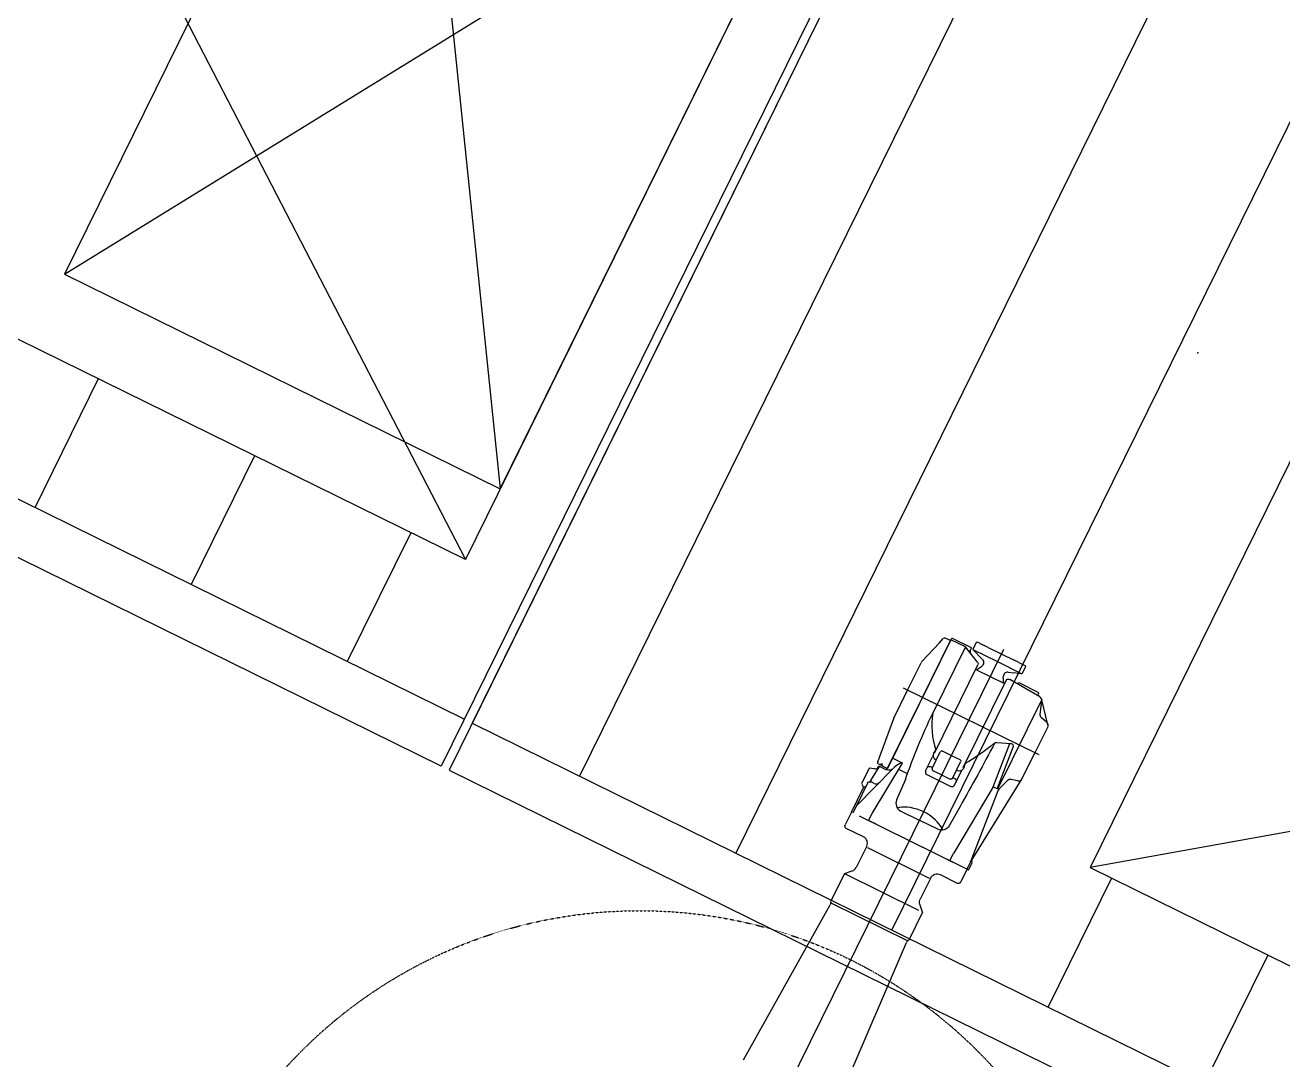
# Model space of a CAD drawing. Header units: millimetres. Extents: x -1732 to 458256, y -4349 to 130988.
# Drawn here: x 97075 to 98520, y 97107 to 98295 of the extents above; entities that cross this region are included whole.
import ezdxf

# ---------------------------------------------------------------- set-up
doc = ezdxf.new("R2010")
doc.units = ezdxf.units.MM
doc.header["$LTSCALE"] = 0.01
doc.header["$MEASUREMENT"] = 0
doc.linetypes.add('PHANTOM', pattern=[63.5, 31.75, -6.35, 6.35, -6.35, 6.35, -6.35])
doc.linetypes.add('VERDECKT', pattern=[0.375, 0.25, -0.125])
doc.layers.add('F-E-EQP', color=251, linetype='CONTINUOUS')

msp = doc.modelspace()

# ---------------------------------------------------------------- linework, layer by layer
at = {"layer": 'F-E-EQP'}
for p, q in [((96753.03891, 99281.68805), (97580.90438, 97681.05073)), ((97513.21567, 98806.30768), (97620.89813, 97762.23417)), ((98198.44612, 98753.55589), (97553.23452, 97443.86051)), ((98207.41488, 98749.13303), (97562.20331, 97439.43772)), ((98207.41491, 98749.13309), (97588.71884, 97493.26079)), ((98330.75947, 98688.36821), (97712.06342, 97432.49596)), ((98053.76436, 98640.89627), (97580.90417, 97681.05084)), ((98510.16976, 98599.983), (97891.47372, 97344.11074)), ((97120.3434, 98008.82891), (98013.77039, 98559.71294)), ((98689.58006, 98511.59779), (98070.88401, 97255.72553)), ((97579.75006, 97497.6836), (95695.94127, 98425.72695)), ((97553.23452, 97443.86051), (95669.42573, 98371.90385)), ((97580.90417, 97681.05084), (96280.17839, 98321.84252)), ((98771.40351, 98287.35213), (98298.54264, 97327.50704)), ((97159.28882, 97888.75509), (97086.37111, 97740.74164)), ((97338.69912, 97800.36988), (97265.7814, 97652.35643)), ((97518.10942, 97711.98466), (97445.1917, 97563.97121)), ((100072.12832, 97646.55904), (98298.54242, 97327.50715)), ((98198.93164, 97577.87246), (97595.5194, 96353.02536)), ((98239.89078, 97456.73069), (98084.23954, 97533.41117)), ((97588.71876, 97493.26063), (100010.75786, 96300.06046)), ((97562.20331, 97439.43772), (99984.24231, 96246.23736)), ((98298.54264, 97327.50704), (99599.26755, 96686.71363)), ((98323.21205, 97315.35382), (98250.29431, 97167.34032)), ((98502.62232, 97226.96855), (98429.7046, 97078.95511))]:
    msp.add_line(p, q, dxfattribs=at)
at = {"layer": 'F-E-EQP', "linetype": 'Continuous'}
for p, q in [((98125.49795, 97585.6276), (98129.9597, 97590.43027)), ((98138.24206, 97588.18938), (98132.24678, 97590.88652)), ((98135.14857, 97581.91002), (98139.27616, 97590.28848)), ((98162.44265, 97579.61142), (98139.85489, 97590.73912)), ((98138.24206, 97588.18938), (98065.76618, 97441.07294)), ((98105.34454, 97563.9302), (98125.48036, 97585.61398)), ((98105.98145, 97522.70462), (98138.24206, 97588.18938)), ((98155.27943, 97580.9108), (98117.77317, 97504.77804)), ((98155.27943, 97580.9108), (98138.68398, 97589.08643)), ((98160.32094, 97574.6258), (98155.27943, 97580.9108)), ((98160.80746, 97574.02939), (98155.96878, 97580.04726)), ((98162.44265, 97579.61142), (98160.96219, 97576.6063)), ((98167.77216, 97585.90398), (98163.79482, 97577.83052)), ((98163.79482, 97577.83052), (98192.05194, 97563.90985)), ((98163.79482, 97577.83052), (98174.84665, 97566.29931)), ((98169.11113, 97586.35911), (98167.77216, 97585.90398)), ((98171.35376, 97585.25429), (98169.11113, 97586.35911)), ((98171.35376, 97585.25429), (98176.73607, 97582.60274)), ((98181.44559, 97580.28262), (98176.73607, 97582.60274)), ((98181.44559, 97580.28262), (98211.49682, 97565.4781)), ((98088.93747, 97531.10122), (98104.52421, 97562.74023)), ((98169.2775, 97563.48024), (98160.80746, 97574.02939)), ((98192.05194, 97563.90985), (98220.30907, 97549.98918)), ((98216.65486, 97562.93703), (98211.49682, 97565.4781)), ((98216.65486, 97562.93703), (98221.14012, 97560.7274)), ((98119.64565, 97458.79685), (98169.63633, 97560.27131)), ((98167.97904, 97554.64443), (98174.01506, 97558.68269)), ((98167.97904, 97554.64443), (98199.37585, 97539.17702)), ((98204.42244, 97551.72901), (98210.78609, 97551.02418)), ((98216.07565, 97550.44719), (98210.78609, 97551.02418)), ((98220.30907, 97549.98918), (98216.07565, 97550.44719)), ((98224.2864, 97558.06264), (98220.30907, 97549.98918)), ((98221.14012, 97560.7274), (98223.83128, 97559.40162)), ((98223.83128, 97559.40162), (98224.2864, 97558.06264)), ((98152.83656, 97442.44558), (98202.03176, 97542.30536)), ((98199.37585, 97539.17702), (98198.89029, 97546.42808)), ((98240.81895, 97523.42008), (98206.23708, 97543.57793)), ((98239.66827, 97528.18961), (98216.91904, 97539.39685)), ((98065.23587, 97439.99648), (98105.98145, 97522.70462)), ((98073.14746, 97499.04957), (98088.93747, 97531.10122)), ((98084.27074, 97521.62836), (98083.85533, 97520.78513)), ((98243.1127, 97520.47301), (98192.37959, 97417.4915)), ((98239.33683, 97527.51682), (98239.66827, 97528.18961)), ((98241.14545, 97503.71743), (98243.25017, 97518.39871)), ((98250.09106, 97491.39562), (98243.22767, 97519.93702)), ((98054.76291, 97448.92381), (98072.92676, 97498.55632)), ((98248.39661, 97494.33728), (98242.79973, 97499.24604)), ((98249.59017, 97488.36497), (98235.15687, 97459.06727)), ((98117.19485, 97441.37653), (98126.4753, 97460.21461)), ((98139.02082, 97456.26367), (98129.15325, 97461.12486)), ((98187.18566, 97420.05025), (98206.51145, 97469.8238)), ((98191.4604, 97470.92903), (98207.68368, 97469.7368)), ((98191.68886, 97417.83178), (98210.26588, 97465.65549)), ((98048.18154, 97389.53868), (98083.16649, 97447.316)), ((98055.68965, 97446.48298), (98065.76618, 97441.07294)), ((98083.16649, 97447.316), (98071.63938, 97452.99475)), ((98109.60951, 97438.42481), (98117.62163, 97454.68835)), ((98139.02082, 97456.26367), (98148.88838, 97451.40248)), ((98140.51819, 97429.88645), (98149.79864, 97448.72453)), ((98220.72356, 97429.76957), (98235.15687, 97459.06727)), ((98030.24051, 97398.3772), (98072.00655, 97440.79672)), ((98044.74487, 97441.39607), (98035.90635, 97423.45504)), ((98050.73255, 97440.7427), (98044.74487, 97441.39607)), ((98046.5503, 97427.22981), (98056.53091, 97443.37081)), ((98055.53083, 97443.08316), (98055.91181, 97443.6981)), ((98064.16469, 97439.63238), (98055.91181, 97443.6981)), ((98088.6729, 97435.0052), (98078.68872, 97439.92384)), ((98110.97489, 97434.40788), (98124.87918, 97427.55802)), ((98115.39415, 97443.37839), (98117.63678, 97442.27358)), ((98127.97267, 97433.83738), (98118.1051, 97438.69857)), ((98127.97267, 97433.83738), (98137.84023, 97428.9762)), ((98142.80041, 97422.07355), (98150.81253, 97438.33709)), ((98024.46907, 97391.18759), (98037.62521, 97417.89281)), ((98043.05636, 97424.39169), (98030.29796, 97398.49382)), ((98050.65253, 97423.99378), (98047.07329, 97425.75707)), ((98086.41157, 97428.67261), (98076.31772, 97405.19652)), ((98124.87918, 97427.55802), (98138.78348, 97420.70817)), ((98140.96011, 97430.7835), (98143.20274, 97429.67868)), ((98187.18566, 97420.05025), (98141.47489, 97343.57837)), ((98162.91995, 97336.62544), (98220.13422, 97428.84482)), ((98193.58164, 97416.89932), (98187.18566, 97420.05025)), ((98203.40496, 97427.10923), (98194.19869, 97417.67666)), ((98215.261, 97427.07636), (98207.95828, 97428.5225)), ((98162.66376, 97337.59887), (98193.11294, 97415.99317)), ((98024.46907, 97391.18759), (98017.17729, 97376.38624)), ((98026.26317, 97390.30374), (98030.24051, 97398.3772)), ((98044.2042, 97381.46521), (98048.18154, 97389.53868)), ((98081.08084, 97392.28205), (98102.34096, 97381.8084)), ((98149.20517, 97397.73779), (98136.74311, 97375.42838)), ((98033.43958, 97386.76833), (98148.26217, 97330.20179)), ((98052.72619, 97377.26692), (98044.65273, 97381.24425)), ((98123.5921, 97371.33917), (98102.34096, 97381.8084)), ((98038.2778, 97362.64693), (98018.54266, 97372.36931)), ((98041.9188, 97351.93511), (98029.90283, 97327.54428)), ((98042.80036, 97350.33032), (98113.66742, 97315.41816)), ((98090.85088, 97358.48506), (98159.02679, 97324.89868)), ((98137.49755, 97335.5049), (98141.47489, 97343.57837)), ((98157.23269, 97325.78253), (98161.11722, 97333.66761)), ((98159.02679, 97324.89868), (98163.00412, 97332.97214)), ((98161.28489, 97334.05321), (98162.66376, 97337.59887)), ((98163.00412, 97332.97214), (98162.59451, 97334.17722)), ((98016.38926, 97320.47891), (98000.46224, 97288.14918)), ((98016.38926, 97320.47891), (98025.29788, 97323.51447)), ((98016.38926, 97320.47891), (98101.28621, 97278.65503)), ((98115.47702, 97315.69718), (98103.46105, 97291.30635)), ((98126.18884, 97319.33818), (98145.92397, 97309.61581)), ((98157.23269, 97325.78253), (98149.94091, 97310.98118)), ((98000.57313, 97286.79028), (98089.0224, 97243.21637)), ((97900.49329, 97106.58645), (97999.92825, 97284.66664)), ((98106.09441, 97276.28631), (98090.16739, 97243.95657)), ((98106.09441, 97276.28631), (98103.06327, 97285.2039)), ((98007.1258, 97054.0547), (98087.72267, 97241.41534))]:
    msp.add_line(p, q, dxfattribs=at)
at = {"layer": 'F-E-EQP', "linetype": 'PHANTOM'}
msp.add_line((98026.26317, 97390.30374), (98026.37365, 97390.528), dxfattribs=at)
at = {"layer": 'F-E-EQP'}
msp.add_lwpolyline([(97513.21567, 98806.30768), (97120.3434, 98008.82891), (97620.89813, 97762.23417), (98013.77039, 98559.71294)], close=True, dxfattribs=at)
at = {"layer": 'F-E-EQP', "linetype": 'Continuous'}
for points in [[(98083.16649, 97447.316, 0), (98082.8299, 97447.51527, 0), (98082.36436, 97447.58855, 0), (98081.72969, 97447.52219, 0), (98080.95295, 97447.28058, 0), (98080.03401, 97446.88607, 0), (98078.99976, 97446.32541, 0), (98077.28449, 97445.21959, 0), (98075.46783, 97443.86273, 0), (98073.67446, 97442.34948, 0), (98072.00655, 97440.79672, 0)], [(98076.72709, 97396.45575, 0), (98079.48829, 97396.90139, 0), (98082.39381, 97397.14215, 0), (98085.42129, 97397.17791, 0), (98088.53498, 97397.00398, 0), (98091.6947, 97396.60672, 0), (98095.67959, 97395.82524, 0), (98099.62615, 97394.71707, 0), (98103.4894, 97393.32666, 0), (98107.20214, 97391.67596, 0)], [(98129.56343, 97370.42631, 0), (98128.2251, 97372.89154, 0), (98126.64536, 97375.34194, 0), (98124.82876, 97377.7641, 0), (98122.79337, 97380.12683, 0), (98120.55285, 97382.38996, 0), (98117.50485, 97385.07318, 0), (98114.22118, 97387.52693, 0), (98110.76449, 97389.74264, 0), (98107.20214, 97391.67596, 0)]]:
    msp.add_polyline3d(points, dxfattribs=at)
at = {"layer": 'F-E-EQP', "linetype": 'VERDECKT'}
msp.add_circle((97781.06117, 96729.65063), 548.23, dxfattribs=at)
at = {"layer": 'F-E-EQP', "linetype": 'Continuous'}
for centre, radius, start, end in [((98131.42573, 97589.06148), 2, 65.77316422, 137.09706422), ((98152.07408, 97576.91608), 5, 38.77316422, 63.77316422), ((98163.65335, 97575.28052), 3, 153.77316422, 218.77316422), ((98109.00946, 97560.5306), 5, 137.09706422, 153.77316422), ((98116.10259, 97571.10453), 3, 121.57826422, 137.09706422), ((98203.87934, 97546.75717), 5, 83.77316422, 183.77316422), ((98242.02798, 97526.19104), 3, 158.59306422, 239.77316422), ((98242.02798, 97526.19104), 3, 153.77316422, 158.59306422), ((98238.30419, 97519.10743), 5, 351.83316422, 59.77316422), ((98208.70645, 97491.18263), 91.9496, 171.49616422, 198.27116422), ((98077.63271, 97496.83994), 5, 153.77316422, 159.88866422), ((98124.13091, 97456.58722), 6, 129.15316422, 248.94416422), ((98117.18441, 97465.11498), 5, 309.15316422, 333.77316422), ((98128.2694, 97459.33075), 2, 63.77316422, 153.77316422), ((98207.4688, 97466.74362), 3, 338.77316422, 85.79136422), ((98061.36053, 97445.70698), 2, 153.77316422, 241.77316422), ((98159.34583, 97444.34445), 5, 153.77316422, 178.39316422), ((98051.27564, 97445.71453), 5, 263.77316422, 328.28116422), ((98068.19031, 97445.5863), 6.11931, 242.05416422, 308.56216422), ((98112.30066, 97437.09903), 3, 153.77316422, 243.77316422), ((98118.98895, 97440.49267), 2, 153.77316422, 243.77316422), ((98148.3513, 97444.65522), 6, 239.49516422, 358.39316422), ((98155.29779, 97436.12746), 5, 129.15316422, 153.77316422), ((98052.86216, 97428.47904), 5, 243.77316422, 315.44516422), ((98140.10926, 97423.39932), 3, 243.77316422, 333.77316422), ((98197.7747, 97414.18708), 5, 135.71266422, 158.77316422), ((98206.98097, 97423.61965), 5, 78.77316422, 135.71266422), ((98216.2383, 97431.9792), 5, 258.77316422, 333.77316422), ((98085.5001, 97401.25256), 10, 156.73396422, 243.77316422), ((98034.74239, 97355.47052), 8, 333.77316422, 63.77316422), ((98167.33007, 97335.7794), 5, 158.77316422, 198.77316422), ((98165.46955, 97335.03497), 3, 148.18746422, 201.83316422), ((98022.72642, 97331.07969), 8, 288.77316422, 333.77316422), ((98147.24975, 97312.30696), 3, 243.77316422, 333.77316422), ((98092.32283, 97239.43894), 5, 115.61176422, 156.72396422)]:
    msp.add_arc(centre, radius, start, end, dxfattribs=at)
at = {"layer": 'F-E-EQP', "linetype": 'Continuous', "extrusion": (-2.96212e-13, 3.89391e-13, -1)}
msp.add_arc((-98137.76713, 97592.8824, 0), 3, 225.69783578, 239.78483578, dxfattribs=at)
at = {"layer": 'F-E-EQP', "linetype": 'Continuous', "extrusion": (0, 0, -1)}
msp.add_arc((-98166.94517, 97561.59709), 3, 141.22683578, 206.22683578, dxfattribs=at)
at = {"layer": 'F-E-EQP', "linetype": 'Continuous', "extrusion": (1.61205e-15, -3.48261e-16, -1)}
msp.add_arc((-98171.23564, 97562.83886), 5, 136.22683578, 236.22683578, dxfattribs=at)
at = {"layer": 'F-E-EQP', "linetype": 'Continuous', "extrusion": (1.60482e-15, -6.69885e-15, -1)}
msp.add_arc((-98204.72292, 97540.97958), 3, 26.22683578, 120.22683578, dxfattribs=at)
at = {"layer": 'F-E-EQP', "linetype": 'Continuous', "extrusion": (2.12716e-15, 1.088e-14, -1)}
msp.add_arc((-98215.17836, 97541.83735, 0), 3, 259.99183578, 300.22683578, dxfattribs=at)
at = {"layer": 'F-E-EQP', "linetype": 'Continuous', "extrusion": (6.88544e-14, -1.63679e-13, -1)}
msp.add_arc((-98215.17836, 97541.83735, 0), 3, 234.47383578, 259.99183578, dxfattribs=at)
at = {"layer": 'F-E-EQP', "linetype": 'Continuous', "extrusion": (-3.98858e-15, 1.40756e-15, -1)}
msp.add_arc((-98840.40607, 97162.47851), 799.604, 19.44523578, 25.34593578, dxfattribs=at)
at = {"layer": 'F-E-EQP', "linetype": 'Continuous', "extrusion": (-3.08097e-15, -8.23186e-16, -1)}
msp.add_arc((-98246.09143, 97503.00871), 5, 311.22683578, 8.16633578, dxfattribs=at)
at = {"layer": 'F-E-EQP', "linetype": 'Continuous', "extrusion": (7.45804e-15, 1.78819e-15, -1)}
msp.add_arc((-98245.10491, 97490.5746), 5, 131.22683578, 206.22683578, dxfattribs=at)
at = {"layer": 'F-E-EQP', "linetype": 'Continuous', "extrusion": (-1.14849e-14, 6.10386e-15, -1)}
msp.add_arc((-95963.37295, 98642.96867), 2515.64, 207.77883578, 209.66983578, dxfattribs=at)
at = {"layer": 'F-E-EQP', "linetype": 'Continuous', "extrusion": (1.44056e-15, -1.60149e-15, -1)}
msp.add_arc((-98059.22629, 97619.36834), 197.304, 229.32183578, 240.95683578, dxfattribs=at)
at = {"layer": 'F-E-EQP', "linetype": 'Continuous', "extrusion": (5.37444e-15, -1.64707e-14, -1)}
msp.add_arc((-98191.08735, 97465.94031, 0), 5, 49.32183578, 94.20883578, dxfattribs=at)
at = {"layer": 'F-E-EQP', "linetype": 'Continuous', "extrusion": (-3.35008e-15, -6.90608e-16, -1)}
msp.add_arc((-98056.6363, 97448.24614), 2, 298.22683578, 20.11133578, dxfattribs=at)
at = {"layer": 'F-E-EQP', "linetype": 'Continuous', "extrusion": (-1.00128e-15, 2.94575e-15, -1)}
for centre, end in [((-98057.83419, 97447.60027), 298.22683578), ((-98138.72408, 97430.7703), 296.22683578)]:
    msp.add_arc(centre, 2, 206.22683578, end, dxfattribs=at)
at = {"layer": 'F-E-EQP', "linetype": 'Continuous', "extrusion": (5.56251e-14, -1.35802e-14, -1)}
msp.add_arc((-98113.13637, 97456.89798, 0), 5, 181.60683578, 206.22683578, dxfattribs=at)
at = {"layer": 'F-E-EQP', "linetype": 'Continuous', "extrusion": (-2.94575e-15, -1.00128e-15, -1)}
msp.add_arc((-98148.00453, 97449.60838), 2, 116.22683578, 206.22683578, dxfattribs=at)
at = {"layer": 'F-E-EQP', "linetype": 'Continuous', "extrusion": (1.27851e-14, -3.69545e-14, -1)}
msp.add_arc((-98064.51823, 97440.35002, 0), 0.8, 206.22683578, 296.22683578, dxfattribs=at)
at = {"layer": 'F-E-EQP', "linetype": 'Continuous', "extrusion": (-2.00255e-15, 5.8915e-15, -1)}
for centre in [(-98114.06837, 97440.68724), (-98045.74752, 97423.06591)]:
    msp.add_arc(centre, 3, 26.22683578, 116.22683578, dxfattribs=at)
at = {"layer": 'F-E-EQP', "linetype": 'Continuous', "extrusion": (8.48899e-15, 1.39178e-15, -1)}
msp.add_arc((-98032.81734, 97419.44759, 0), 5, 136.22683578, 206.22683578, dxfattribs=at)
at = {"layer": 'F-E-EQP', "linetype": 'Continuous', "extrusion": (-3.78214e-15, 4.31572e-15, -1)}
msp.add_arc((-98042.11046, 97415.68318), 5, 26.22683578, 70.64183578, dxfattribs=at)
at = {"layer": 'F-E-EQP', "linetype": 'Continuous', "extrusion": (6.67118e-15, -8.86033e-15, -1)}
msp.add_arc((-98044.00524, 97428.8069), 3, 211.71883578, 253.10883578, dxfattribs=at)
at = {"layer": 'F-E-EQP', "linetype": 'Continuous', "extrusion": (5.8915e-15, 2.00255e-15, -1)}
msp.add_arc((-98141.87696, 97426.98753), 3, 116.22683578, 206.22683578, dxfattribs=at)
at = {"layer": 'F-E-EQP', "linetype": 'Continuous', "extrusion": (1.82906e-15, 7.71073e-16, -1)}
msp.add_arc((-98019.86844, 97375.06046), 3, 296.22683578, 26.22683578, dxfattribs=at)
at = {"layer": 'F-E-EQP', "linetype": 'Continuous', "extrusion": (3.19908e-16, -1.16089e-15, -1)}
msp.add_arc((-98128.01137, 97380.30968), 10, 209.18783578, 296.22683578, dxfattribs=at)
at = {"layer": 'F-E-EQP', "linetype": 'Continuous', "extrusion": (-1.33826e-12, 5.89499e-13, -1)}
msp.add_arc((-98156.63196, 97335.87724, 0), 5, 201.33583578, 206.22683578, dxfattribs=at)
at = {"layer": 'F-E-EQP', "linetype": 'Continuous', "extrusion": (3.6146e-16, -6.23976e-16, -1)}
msp.add_arc((-98122.65343, 97312.16177), 8, 26.22683578, 116.22683578, dxfattribs=at)
at = {"layer": 'F-E-EQP', "linetype": 'Continuous', "extrusion": (-1.9741e-14, 3.14818e-15, -1)}
msp.add_arc((-97995.56686, 97287.10509, 0), 5, 168.06583578, 209.17783578, dxfattribs=at)
at = {"layer": 'F-E-EQP', "linetype": 'Continuous', "extrusion": (1.74034e-14, -1.10476e-15, -1)}
msp.add_arc((-98110.63746, 97287.77094, 0), 8, 341.22683578, 26.22683578, dxfattribs=at)
at = {"layer": 'F-E-EQP', "linetype": 'Continuous'}
for p in [(98422.51203, 97918.57093), (98158.90749, 97496.63099), (98158.90749, 97496.63099), (98158.90749, 97496.63099), (98158.90749, 97496.63099), (98158.90749, 97496.63099), (98158.90749, 97496.63099)]:
    msp.add_point(p, dxfattribs=at)

doc.saveas('drawing.dxf')
